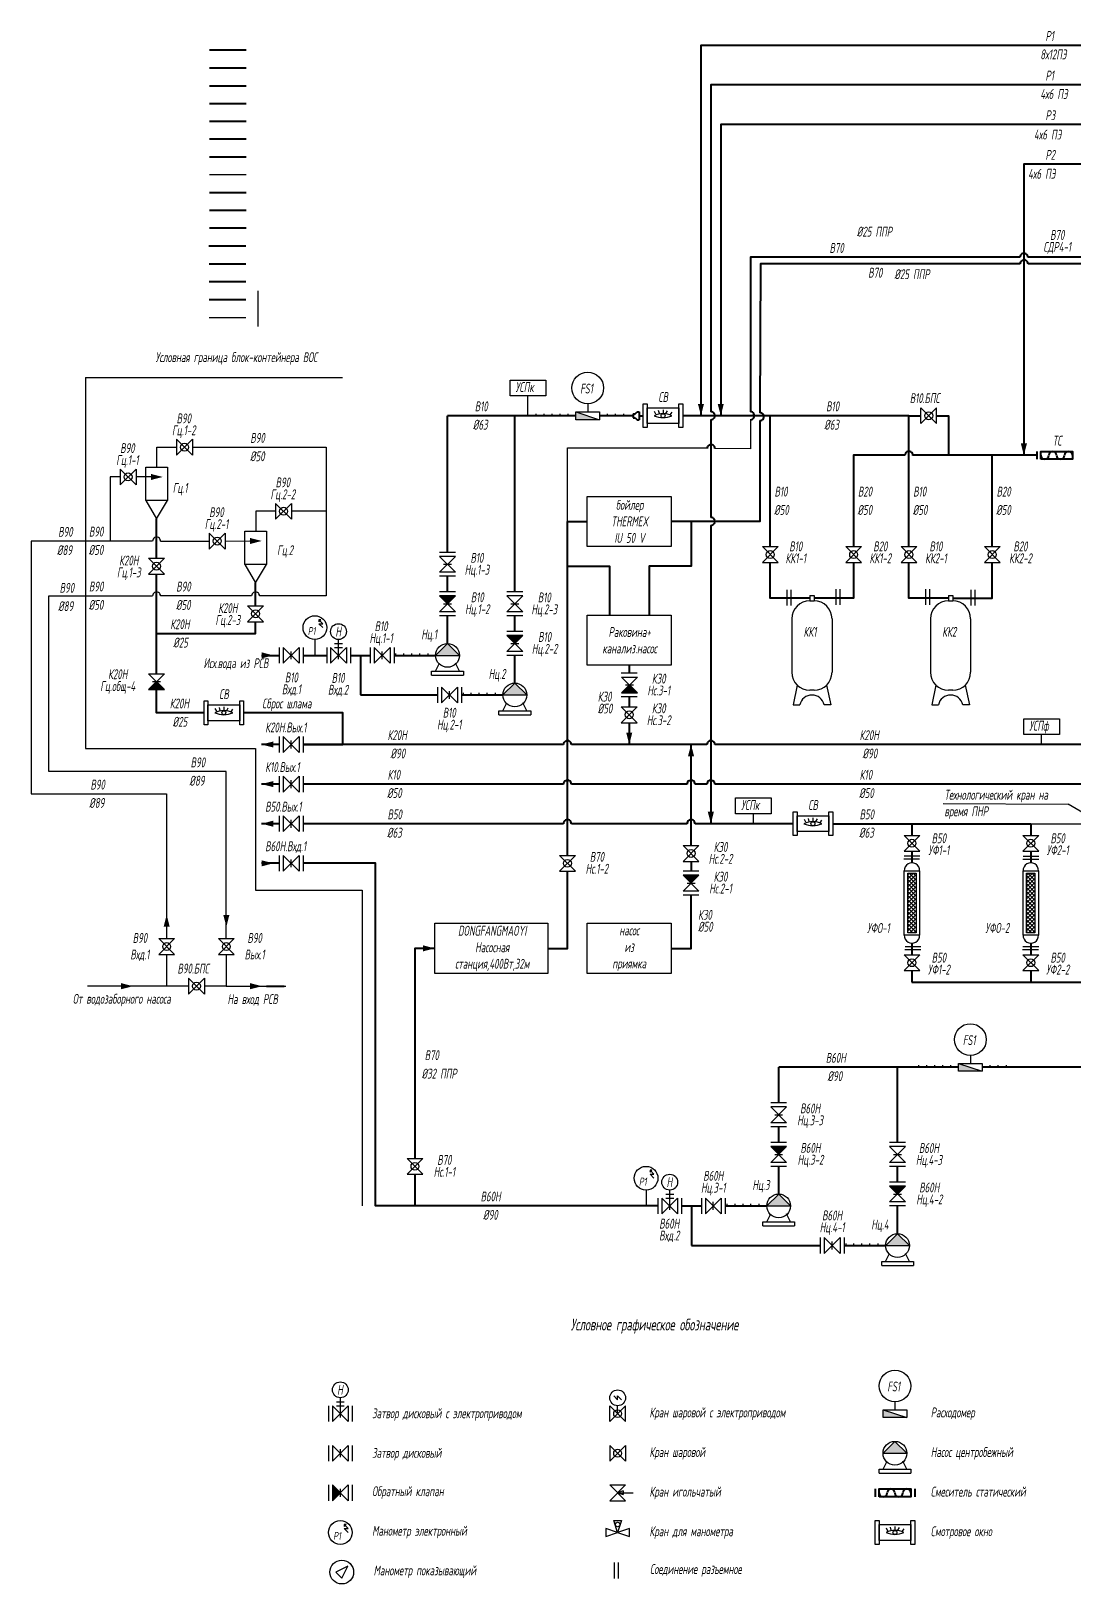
# Model space of a CAD drawing. Header units: millimetres. Extents: x 219597 to 275493, y -897 to 38307.
# Drawn here: x 219597 to 245922, y -897 to 38307 of the extents above; entities that cross this region are included whole.
import ezdxf

# ---------------------------------------------------------------- set-up
doc = ezdxf.new("R2010")
doc.units = ezdxf.units.MM
for name, color, linetype in [('1', 7, 'Continuous'), ('2', 7, 'Continuous'), ('В80', 1, 'Continuous')]:
    doc.layers.add(name, color=color, linetype=linetype)
for name, color, linetype, lineweight in [('В10', 66, 'Continuous', 40), ('В30', 136, 'Continuous', 40), ('В40', 142, 'Continuous', 40), ('В50', 180, 'Continuous', 40), ('В60Н', 140, 'Continuous', 40), ('В70', 120, 'Continuous', 40), ('К20Н', 33, 'Continuous', 40), ('К30', 54, 'Continuous', 40)]:
    doc.layers.add(name, color=color, linetype=linetype, lineweight=lineweight)
for name, color, linetype, lineweight, true_color in [('В20', 7, 'Continuous', 40, 0x0a7800), ('К10', 7, 'Continuous', 40, 0xffbe00), ('Р1', 7, 'Continuous', 40, 0x7800a0), ('Р2', 7, 'Continuous', 40, 0x961e1e), ('Р3', 7, 'Continuous', 40, 0xd2a0c8), ('Р4', 6, 'Continuous', 40, 0xff00ff)]:
    doc.layers.add(name, color=color, linetype=linetype, lineweight=lineweight, true_color=true_color)
doc.layers.add('В90', color=7, linetype='Continuous', true_color=0xdc8c00)
doc.layers.add('Надписи', color=7, linetype='Continuous', true_color=0x8c288c)
doc.styles.add('Eskd знаки', font='eskd.shx', dxfattribs={"width": 0.8, "oblique": 10})

msp = doc.modelspace()

# ---------------------------------------------------------------- hatches: boundary and pattern name
h = msp.add_hatch(color=256)
h.dxf.hatch_style = 1
h.paths.add_polyline_path([(230309, 24046), (229909, 24046), (230109, 23846)])
h = msp.add_hatch(color=256)
h.dxf.hatch_style = 1
h.paths.add_polyline_path([(230408, 22546), (230109, 22846), (229810, 22546)])
h = msp.add_hatch(color=256)
h.dxf.hatch_style = 1
h.paths.add_polyline_path([(232009, 23046), (231609, 23046), (231809, 22846)])
h = msp.add_hatch(color=256)
h.dxf.hatch_style = 1
h.paths.add_polyline_path([(222564, 21680), (222964, 21680), (222764, 21880)])
h = msp.add_hatch(color=256)
h.dxf.hatch_style = 1
h.paths.add_polyline_path([(232108, 21546), (231809, 21846), (231510, 21546)])
h = msp.add_hatch(color=256)
h.dxf.hatch_style = 1
h.paths.add_polyline_path([(234502, 21596), (234902, 21596), (234702, 21796)])
h = msp.add_hatch(color=256)
h.dxf.hatch_style = 1
h.paths.add_polyline_path([(236457, 16996), (236057, 16996), (236257, 16796)])
h = msp.add_hatch(color=256)
h.dxf.hatch_style = 1
h.paths.add_polyline_path([(238669, 10146), (238269, 10146), (238469, 9946)])
h = msp.add_hatch(color=256)
h.dxf.hatch_style = 1
h.paths.add_polyline_path([(241669, 9146), (241269, 9146), (241469, 8946)])
h = msp.add_hatch(color=256)
h.dxf.hatch_style = 1
h.paths.add_polyline_path([(238768, 8646), (238469, 8946), (238170, 8646)])
h = msp.add_hatch(color=256)
h.dxf.hatch_style = 1
h.paths.add_polyline_path([(241768, 7646), (241469, 7946), (241170, 7646)])
h = msp.add_hatch(color=256)
h.dxf.hatch_style = 1
h.paths.add_polyline_path([(241703, 2402), (241404, 2702), (241104, 2402)])
h = msp.add_hatch(color=256)
h.dxf.hatch_style = 1
h.paths.add_polyline_path([(227204, 1602), (227204, 1202), (227404, 1402)])
at = {"layer": '1'}
h = msp.add_hatch(dxfattribs=at)
h.set_pattern_fill('ANSI37', color=256, scale=22.5, angle=-90, style=0)
h.set_pattern_definition([(315, (197820.47, 36846.265), (50.51394, 50.51394), []), (45, (197820.47, 36846.265), (-50.51394, 50.51394), [])])
h.paths.add_polyline_path([(241727, 15540), (241939, 15540), (241939, 17051), (241727, 17051)])
h = msp.add_hatch(dxfattribs=at)
h.set_pattern_fill('ANSI37', color=256, scale=22.5, angle=-90, style=0)
h.set_pattern_definition([(315, (200820.47, 36846.265), (50.51394, 50.51394), []), (45, (200820.47, 36846.265), (-50.51394, 50.51394), [])])
h.paths.add_polyline_path([(244727, 15540), (244939, 15540), (244939, 17051), (244727, 17051)])
at = {"layer": '2', "ltscale": 0.5}
for points in [[(233350, 28696), (233350, 28496), (233950, 28496)], [(243009, 12246), (243009, 12046), (243609, 12046)], [(241104, 3502), (241104, 3302), (241704, 3302)]]:
    msp.add_hatch(color=256, dxfattribs=at).paths.add_polyline_path(points)

# ---------------------------------------------------------------- linework, layer by layer
for p, q in [((232350, 28596), (232350, 28646)), ((232550, 28596), (232550, 28646)), ((232750, 28596), (232750, 28646)), ((232950, 28596), (232950, 28646)), ((233150, 28646), (233150, 28596)), ((234150, 28596), (234150, 28646)), ((234350, 28596), (234350, 28646)), ((234550, 28646), (234550, 28596)), ((242057, 28396), (242057, 28796)), ((242057, 28796), (242457, 28396)), ((242057, 28396), (242457, 28796)), ((242457, 28396), (242457, 28796)), ((223271, 28000), (223271, 27600)), ((223671, 27600), (223271, 28000)), ((223671, 28000), (223271, 27600)), ((223671, 28000), (223671, 27600)), ((221847, 27250), (221847, 26850)), ((222247, 26850), (221847, 27250)), ((222247, 27250), (221847, 26850)), ((222247, 27250), (222247, 26850)), ((225771, 26384), (225771, 25984)), ((226171, 25984), (225771, 26384)), ((226171, 26384), (225771, 25984)), ((226171, 26384), (226171, 25984)), ((224097, 25631), (224097, 25231)), ((224497, 25231), (224097, 25631)), ((224497, 25631), (224097, 25231)), ((224497, 25631), (224497, 25231)), ((230309, 25146), (229909, 25146)), ((238057, 25291), (238457, 25291)), ((238457, 25291), (238057, 24891)), ((238057, 25291), (238457, 24891)), ((240161, 25291), (240561, 25291)), ((240561, 25291), (240161, 24891)), ((240161, 25291), (240561, 24891)), ((241557, 25291), (241957, 25291)), ((241957, 25291), (241557, 24891)), ((241557, 25291), (241957, 24891)), ((243661, 25291), (244061, 25291)), ((244061, 25291), (243661, 24891)), ((243661, 25291), (244061, 24891)), ((222564, 24996), (222964, 24996)), ((222964, 24996), (222564, 24596)), ((222564, 24996), (222964, 24596)), ((230309, 25046), (229909, 25046)), ((229909, 25046), (230309, 24646)), ((230309, 25046), (229909, 24646)), ((230009, 24846), (230209, 24846)), ((238057, 24891), (238457, 24891)), ((240161, 24891), (240561, 24891)), ((241557, 24891), (241957, 24891)), ((243661, 24891), (244061, 24891)), ((222564, 24596), (222964, 24596)), ((230309, 24646), (229909, 24646)), ((230309, 24546), (229909, 24546)), ((230309, 24146), (229909, 24146)), ((230309, 24046), (229909, 24046)), ((229909, 24046), (230309, 23646)), ((230309, 24046), (229909, 23646)), ((232009, 24146), (231609, 24146)), ((232009, 24046), (231609, 24046)), ((231609, 24046), (232009, 23646)), ((232009, 24046), (231609, 23646)), ((238677, 24204), (238677, 23804)), ((238777, 24204), (238777, 23804)), ((239910, 24221), (239910, 23821)), ((240010, 24221), (240010, 23821)), ((242174, 24221), (242174, 23821)), ((242274, 24221), (242274, 23821)), ((243323, 24204), (243323, 23804)), ((243423, 24204), (243423, 23804)), ((225064, 23796), (225464, 23796)), ((225464, 23796), (225064, 23396)), ((225064, 23796), (225464, 23396)), ((230309, 23646), (229909, 23646)), ((230309, 23546), (229909, 23546)), ((230009, 23846), (230209, 23846)), ((232009, 23646), (231609, 23646)), ((232009, 23546), (231609, 23546)), ((231709, 23846), (231909, 23846)), ((225064, 23396), (225464, 23396)), ((226962, 23346), (226862, 23446)), ((226962, 23246), (226862, 23346)), ((226862, 23346), (226962, 23346)), ((232009, 23146), (231609, 23146)), ((225864, 22746), (225864, 22346)), ((225964, 22746), (225964, 22346)), ((225964, 22346), (226364, 22746)), ((225964, 22746), (226364, 22346)), ((226364, 22746), (226364, 22346)), ((226464, 22746), (226464, 22346)), ((226762, 22946), (226762, 22546)), ((227059, 22746), (227059, 22346)), ((227159, 22746), (227159, 22346)), ((227159, 22346), (227559, 22746)), ((227159, 22746), (227559, 22346)), ((227259, 22846), (227459, 22846)), ((227259, 22746), (227459, 22746)), ((227359, 22446), (227359, 22946)), ((227559, 22746), (227559, 22346)), ((227659, 22746), (227659, 22346)), ((228159, 22746), (228159, 22346)), ((228259, 22746), (228259, 22346)), ((228259, 22346), (228659, 22746)), ((228259, 22746), (228659, 22346)), ((228659, 22746), (228659, 22346)), ((228759, 22746), (228759, 22346)), ((232009, 23046), (231609, 23046)), ((231609, 23046), (232009, 22646)), ((232009, 23046), (231609, 22646)), ((231709, 22846), (231909, 22846)), ((226164, 22446), (226164, 22646)), ((228459, 22446), (228459, 22646)), ((228809, 22546), (228809, 22596)), ((229009, 22546), (229009, 22596)), ((229209, 22546), (229209, 22596)), ((229409, 22546), (229409, 22596)), ((229609, 22596), (229609, 22546)), ((229809, 22546), (230409, 22546)), ((232009, 22646), (231609, 22646)), ((232009, 22546), (231609, 22546)), ((222564, 22080), (222964, 22080)), ((222964, 21680), (222564, 22080)), ((222564, 21680), (222964, 22080)), ((229709, 22046), (229709, 22146)), ((229709, 22146), (230509, 22146)), ((229709, 22046), (230509, 22046)), ((229809, 22146), (229909, 22346)), ((230409, 22146), (230309, 22346)), ((230509, 22146), (230509, 22046)), ((234897, 22096), (234497, 22096)), ((234502, 21996), (234902, 21996)), ((234902, 21596), (234502, 21996)), ((234502, 21596), (234902, 21996)), ((222564, 21680), (222964, 21680)), ((222864, 21880), (222664, 21880)), ((229860, 21746), (229860, 21346)), ((229960, 21746), (229960, 21346)), ((229960, 21346), (230360, 21746)), ((229960, 21746), (230360, 21346)), ((230160, 21446), (230160, 21646)), ((230360, 21746), (230360, 21346)), ((230460, 21746), (230460, 21346)), ((230510, 21546), (230510, 21596)), ((230710, 21546), (230710, 21596)), ((230910, 21546), (230910, 21596)), ((231110, 21546), (231110, 21596)), ((231310, 21596), (231310, 21546)), ((234502, 21596), (234902, 21596)), ((234802, 21796), (234602, 21796)), ((231509, 21546), (232109, 21546)), ((231509, 21146), (231609, 21346)), ((232109, 21146), (232009, 21346)), ((234897, 21496), (234497, 21496)), ((234497, 21246), (234897, 21246)), ((234897, 21246), (234497, 20846)), ((234497, 21246), (234897, 20846)), ((231409, 21046), (231409, 21146)), ((231409, 21146), (232209, 21146)), ((231409, 21046), (232209, 21046)), ((232209, 21146), (232209, 21046)), ((234497, 20846), (234897, 20846)), ((225864, 20496), (225864, 20096)), ((225964, 20496), (225964, 20096)), ((225964, 20096), (226364, 20496)), ((225964, 20496), (226364, 20096)), ((226164, 20196), (226164, 20396)), ((226364, 20496), (226364, 20096)), ((226464, 20496), (226464, 20096)), ((225864, 19496), (225864, 19096)), ((225964, 19496), (225964, 19096)), ((225964, 19096), (226364, 19496)), ((225964, 19496), (226364, 19096)), ((226164, 19196), (226164, 19396)), ((226364, 19496), (226364, 19096)), ((226464, 19496), (226464, 19096)), ((225864, 18496), (225864, 18096)), ((225964, 18496), (225964, 18096)), ((225964, 18096), (226364, 18496)), ((225964, 18496), (226364, 18096)), ((226364, 18496), (226364, 18096)), ((226464, 18496), (226464, 18096)), ((226164, 18196), (226164, 18396)), ((236057, 17746), (236457, 17746)), ((236457, 17746), (236057, 17346)), ((236057, 17746), (236457, 17346)), ((241633, 18002), (242033, 18002)), ((242033, 18002), (241633, 17602)), ((241633, 18002), (242033, 17602)), ((244633, 18002), (245033, 18002)), ((245033, 18002), (244633, 17602)), ((244633, 18002), (245033, 17602)), ((225864, 17496), (225864, 17096)), ((225964, 17496), (225964, 17096)), ((225964, 17096), (226364, 17496)), ((225964, 17496), (226364, 17096)), ((226164, 17196), (226164, 17396)), ((226364, 17496), (226364, 17096)), ((226464, 17496), (226464, 17096)), ((232937, 17496), (233337, 17496)), ((233337, 17496), (232937, 17096)), ((232937, 17496), (233337, 17096)), ((236057, 17346), (236457, 17346)), ((241626, 17408), (242026, 17408)), ((241633, 17602), (242033, 17602)), ((241633, 17486), (242033, 17486)), ((244632, 17401), (245032, 17401)), ((244633, 17602), (245033, 17602)), ((244639, 17479), (245039, 17479)), ((232937, 17096), (233337, 17096)), ((236457, 17096), (236057, 17096)), ((236457, 16996), (236057, 16996)), ((236057, 16996), (236457, 16596)), ((236457, 16996), (236057, 16596)), ((236457, 16596), (236057, 16596)), ((236457, 16496), (236057, 16496)), ((236157, 16796), (236357, 16796)), ((222820, 15394), (223220, 15394)), ((223220, 15394), (222820, 14994)), ((222820, 15394), (223220, 14994)), ((224326, 15394), (224726, 15394)), ((224726, 15394), (224326, 14994)), ((224326, 15394), (224726, 14994)), ((222820, 14994), (223220, 14994)), ((224326, 14994), (224726, 14994)), ((241633, 14987), (242033, 14987)), ((242033, 14987), (241633, 14587)), ((241633, 14987), (242033, 14587)), ((241654, 15121), (242054, 15121)), ((241661, 15199), (242061, 15199)), ((244626, 15121), (245026, 15121)), ((244632, 15199), (245032, 15199)), ((244633, 14987), (245033, 14987)), ((245033, 14987), (244633, 14587)), ((244633, 14987), (245033, 14587)), ((241633, 14587), (242033, 14587)), ((244633, 14587), (245033, 14587)), ((223573, 14394), (223573, 13994)), ((223973, 13994), (223573, 14394)), ((223973, 14394), (223573, 13994)), ((223973, 14394), (223973, 13994)), ((242009, 12146), (242009, 12196)), ((242209, 12146), (242209, 12196)), ((242409, 12146), (242409, 12196)), ((242609, 12146), (242609, 12196)), ((242809, 12196), (242809, 12146)), ((243809, 12146), (243809, 12196)), ((244009, 12146), (244009, 12196)), ((244209, 12196), (244209, 12146)), ((238669, 11246), (238269, 11246)), ((238669, 11146), (238269, 11146)), ((238269, 11146), (238669, 10746)), ((238669, 11146), (238269, 10746)), ((238669, 10746), (238269, 10746)), ((238669, 10646), (238269, 10646)), ((238369, 10946), (238569, 10946)), ((238669, 10246), (238269, 10246)), ((241669, 10246), (241269, 10246)), ((229088, 9846), (229488, 9846)), ((229488, 9846), (229088, 9446)), ((229088, 9846), (229488, 9446)), ((238669, 10146), (238269, 10146)), ((238269, 10146), (238669, 9746)), ((238669, 10146), (238269, 9746)), ((238369, 9946), (238569, 9946)), ((241669, 10146), (241269, 10146)), ((241269, 10146), (241669, 9746)), ((241669, 10146), (241269, 9746)), ((241369, 9946), (241569, 9946)), ((229088, 9446), (229488, 9446)), ((235321, 9446), (235221, 9546)), ((235321, 9346), (235221, 9446)), ((235221, 9446), (235321, 9446)), ((238669, 9746), (238269, 9746)), ((238669, 9646), (238269, 9646)), ((241669, 9746), (241269, 9746)), ((241669, 9646), (241269, 9646)), ((235121, 9046), (235121, 8646)), ((235719, 8546), (235719, 9046)), ((241669, 9246), (241269, 9246)), ((241669, 9146), (241269, 9146)), ((241269, 9146), (241669, 8746)), ((241669, 9146), (241269, 8746)), ((235419, 8846), (235419, 8446)), ((235519, 8846), (235519, 8446)), ((235519, 8446), (235919, 8846)), ((235519, 8846), (235919, 8446)), ((235619, 8946), (235819, 8946)), ((235619, 8846), (235819, 8846)), ((235919, 8846), (235919, 8446)), ((236019, 8846), (236019, 8446)), ((236519, 8846), (236519, 8446)), ((236619, 8846), (236619, 8446)), ((236619, 8446), (237019, 8846)), ((236619, 8846), (237019, 8446)), ((236819, 8546), (236819, 8746)), ((237019, 8846), (237019, 8446)), ((237119, 8846), (237119, 8446)), ((237169, 8646), (237169, 8696)), ((237369, 8646), (237369, 8696)), ((237569, 8646), (237569, 8696)), ((237769, 8646), (237769, 8696)), ((237969, 8696), (237969, 8646)), ((238169, 8646), (238769, 8646)), ((241669, 8746), (241269, 8746)), ((241669, 8646), (241269, 8646)), ((241369, 8946), (241569, 8946)), ((238069, 8146), (238069, 8246)), ((238069, 8246), (238869, 8246)), ((238169, 8246), (238269, 8446)), ((238769, 8246), (238669, 8446)), ((238869, 8246), (238869, 8146)), ((238069, 8146), (238869, 8146)), ((239520, 7846), (239520, 7446)), ((239620, 7846), (239620, 7446)), ((239620, 7446), (240020, 7846)), ((239620, 7846), (240020, 7446)), ((240020, 7846), (240020, 7446)), ((240120, 7846), (240120, 7446)), ((239820, 7546), (239820, 7746)), ((240170, 7646), (240170, 7696)), ((240370, 7646), (240370, 7696)), ((240570, 7646), (240570, 7696)), ((240770, 7646), (240770, 7696)), ((240970, 7696), (240970, 7646)), ((241169, 7646), (241769, 7646)), ((241069, 7146), (241069, 7246)), ((241069, 7246), (241869, 7246)), ((241069, 7146), (241869, 7146)), ((241169, 7246), (241269, 7446)), ((241769, 7246), (241669, 7446)), ((241869, 7246), (241869, 7146)), ((227104, 3602), (227104, 3202)), ((227204, 3602), (227204, 3202)), ((227204, 3202), (227604, 3602)), ((227204, 3602), (227604, 3202)), ((227304, 3702), (227504, 3702)), ((227304, 3602), (227504, 3602)), ((227404, 3302), (227404, 3802)), ((227604, 3602), (227604, 3202)), ((227704, 3602), (227704, 3202)), ((234204, 3202), (234204, 3602)), ((234204, 3602), (234604, 3202)), ((234204, 3202), (234604, 3602)), ((234304, 3852), (234404, 3752)), ((234404, 3752), (234404, 3852)), ((234404, 3852), (234504, 3752)), ((234404, 3402), (234404, 3602)), ((234604, 3202), (234604, 3602)), ((227104, 2602), (227104, 2202)), ((227204, 2602), (227204, 2202)), ((227204, 2202), (227604, 2602)), ((227204, 2602), (227604, 2202)), ((227404, 2302), (227404, 2502)), ((227604, 2602), (227604, 2202)), ((227704, 2602), (227704, 2202)), ((234204, 2602), (234204, 2202)), ((234604, 2202), (234204, 2602)), ((234604, 2602), (234204, 2202)), ((234604, 2602), (234604, 2202)), ((241104, 2402), (241704, 2402)), ((241004, 1902), (241004, 2002)), ((241004, 2002), (241804, 2002)), ((241104, 2002), (241204, 2202)), ((241704, 2002), (241604, 2202)), ((241804, 2002), (241804, 1902)), ((227104, 1602), (227104, 1202)), ((227204, 1602), (227204, 1202)), ((227204, 1202), (227604, 1602)), ((227204, 1602), (227604, 1202)), ((227604, 1602), (227604, 1202)), ((227704, 1602), (227704, 1202)), ((234204, 1602), (234604, 1602)), ((234604, 1602), (234204, 1202)), ((234204, 1602), (234604, 1202)), ((241004, 1902), (241804, 1902)), ((227404, 1302), (227404, 1502)), ((234204, 1202), (234604, 1202)), ((234544, 1452), (234404, 1402)), ((234404, 1402), (234544, 1362)), ((234404, 1402), (234795, 1402)), ((234544, 1452), (234544, 1362)), ((227604, 502), (227504, 602)), ((227604, 402), (227504, 502)), ((227504, 502), (227604, 502)), ((234104, 502), (234104, 302)), ((234404, 402), (234104, 502)), ((234104, 302), (234404, 402)), ((234404, 402), (234304, 702)), ((234304, 702), (234504, 702)), ((234504, 702), (234404, 402)), ((234704, 502), (234404, 402)), ((234404, 402), (234704, 302)), ((234704, 302), (234704, 502)), ((234316, -357), (234316, -757)), ((234416, -357), (234416, -757)), ((227590, -447), (227290, -597)), ((227290, -597), (227440, -747)), ((227440, -747), (227590, -447)), ((227440, -747), (227590, -447))]:
    msp.add_line(p, q)
at = {"ltscale": 10}
for p, q in [((230109, 22846), (229810, 22546)), ((230109, 22846), (230408, 22546)), ((231809, 21846), (231510, 21546)), ((231809, 21846), (232108, 21546)), ((238469, 8946), (238170, 8646)), ((238469, 8946), (238768, 8646)), ((241469, 7946), (241170, 7646)), ((241469, 7946), (241768, 7646)), ((241404, 2702), (241104, 2402)), ((241404, 2702), (241703, 2402))]:
    msp.add_line(p, q, dxfattribs=at)
for points in [[(225327, 31302), (225327, 31752)], [(225327, 30852), (225327, 31302)], [(232140, 28596), (232140, 29096)], [(245106, 20296), (245106, 20546)], [(237833, 18296), (237833, 18546)]]:
    msp.add_lwpolyline(points)
for points in [[(232590, 29096), (231690, 29096), (231690, 29496), (232590, 29496)], [(233638, 26559), (235757, 26559), (235757, 25296), (233638, 25296)], [(233638, 23559), (235757, 23559), (235757, 22296), (233638, 22296)], [(245556, 20546), (244656, 20546), (244656, 20946), (245556, 20946)], [(238283, 18546), (237383, 18546), (237383, 18946), (238283, 18946)], [(229788, 15781), (232638, 15781), (232638, 14518), (229788, 14518)], [(233638, 15781), (235757, 15781), (235757, 14518), (233638, 14518)]]:
    msp.add_lwpolyline(points, close=True)
for centre, radius in [((242257, 28596), 100), ((223471, 27800), 100), ((222047, 27050), 100), ((225971, 26184), 100), ((224297, 25431), 100), ((238257, 25091), 100), ((240361, 25091), 100), ((241757, 25091), 100), ((243861, 25091), 100), ((222764, 24796), 100), ((225264, 23596), 100), ((226762, 23246), 300), ((227359, 23146), 200), ((230109, 22546), 300), ((231809, 21546), 300), ((234697, 21046), 100), ((236257, 17546), 100), ((241833, 17802), 100), ((244833, 17802), 100), ((233137, 17296), 100), ((223020, 15194), 100), ((224526, 15194), 100), ((241833, 14787), 100), ((244833, 14787), 100), ((223773, 14194), 100), ((229288, 9646), 100), ((235121, 9346), 300), ((235719, 9246), 200), ((238469, 8646), 300), ((241469, 7646), 300), ((227404, 4002), 200), ((234404, 3802), 200), ((234404, 3402), 100), ((234404, 2402), 100), ((241404, 2402), 300), ((227404, 402), 300), ((234404, 602), 56.9), ((227440, -597), 300)]:
    msp.add_circle(centre, radius)
at = {"layer": '1'}
for p, q in [((235370, 28633), (235335, 28704)), ((235457, 28653), (235437, 28731)), ((235550, 28746), (235550, 28646)), ((235623, 28651), (235661, 28720)), ((235731, 28622), (235779, 28689)), ((239257, 24061), (239361, 24061)), ((239257, 24061), (239257, 23922)), ((239257, 23922), (239361, 23922)), ((239361, 24061), (239361, 23922)), ((242757, 24061), (242861, 24061)), ((242757, 24061), (242757, 23922)), ((242757, 23922), (242861, 23922)), ((242861, 24061), (242861, 23922)), ((226862, 23446), (226912, 23446)), ((226912, 23446), (226862, 23446)), ((226862, 23446), (226862, 23396)), ((226862, 23396), (226912, 23446)), ((238804, 23469), (238804, 22118)), ((239815, 23469), (239815, 22118)), ((242304, 23469), (242304, 22118)), ((243315, 23469), (243315, 22118)), ((239361, 21665), (239257, 21665)), ((242861, 21665), (242757, 21665)), ((224284, 21133), (224248, 21204)), ((224370, 21153), (224350, 21231)), ((224463, 21247), (224463, 21147)), ((224537, 21152), (224575, 21220)), ((224644, 21122), (224692, 21189)), ((239240, 18353), (239220, 18430)), ((239333, 18446), (239333, 18346)), ((239154, 18333), (239118, 18404)), ((239407, 18351), (239445, 18420)), ((239514, 18322), (239562, 18389)), ((235221, 9546), (235271, 9546)), ((235271, 9546), (235221, 9546)), ((235221, 9546), (235221, 9496)), ((235221, 9496), (235271, 9546)), ((227504, 602), (227554, 602)), ((227554, 602), (227504, 602)), ((227504, 602), (227504, 552)), ((227504, 552), (227554, 602)), ((241224, 439), (241189, 510)), ((241311, 459), (241291, 537)), ((241404, 552), (241404, 452)), ((241477, 457), (241515, 526)), ((241584, 428), (241633, 495))]:
    msp.add_line(p, q, dxfattribs=at)
at = {"layer": '1', "ltscale": 0.166667}
for p, q in [((238939, 21795), (238835, 21296)), ((239679, 21795), (239784, 21296)), ((242439, 21795), (242335, 21296)), ((243179, 21795), (243284, 21296)), ((238835, 21296), (239000, 21296)), ((239784, 21296), (239618, 21296)), ((242335, 21296), (242500, 21296)), ((243284, 21296), (243118, 21296))]:
    msp.add_line(p, q, dxfattribs=at)
at = {"layer": '1'}
for points in [[(235050, 28896), (235150, 28896), (235150, 28296), (235050, 28296)], [(235150, 28796), (235950, 28796), (235950, 28396), (235150, 28396)], [(235950, 28896), (236050, 28896), (236050, 28296), (235950, 28296)], [(223963, 21396), (224063, 21396), (224063, 20796), (223963, 20796)], [(224063, 21296), (224863, 21296), (224863, 20896), (224063, 20896)], [(224863, 21396), (224963, 21396), (224963, 20796), (224863, 20796)], [(238833, 18596), (238933, 18596), (238933, 17996), (238833, 17996)], [(238933, 18496), (239733, 18496), (239733, 18096), (238933, 18096)], [(239733, 18596), (239833, 18596), (239833, 17996), (239733, 17996)], [(242027, 17106), (242027, 15484), (241639, 15484), (241639, 17106)], [(241939, 17051), (241939, 15540), (241727, 15540), (241727, 17051)], [(245027, 17106), (245027, 15484), (244639, 15484), (244639, 17106)], [(244939, 17051), (244939, 15540), (244727, 15540), (244727, 17051)], [(240904, 702), (241004, 702), (241004, 102), (240904, 102)], [(241004, 602), (241804, 602), (241804, 202), (241004, 202)], [(241804, 702), (241904, 702), (241904, 102), (241804, 102)]]:
    msp.add_lwpolyline(points, close=True, dxfattribs=at)
for centre in [(235550, 28596), (224463, 21097), (239333, 18296), (241404, 402)]:
    msp.add_circle(centre, 50, dxfattribs=at)
for centre, radius, start, end in [((235550, 28120), 527, 64.7203, 115.2797), ((235550, 29078), 531, 244.9424, 295.0576), ((239257, 23469), 454, 90, 180), ((239361, 23469), 454, 0, 90), ((242757, 23469), 454, 90, 180), ((242861, 23469), 454, 0, 90), ((239257, 22118), 454, 180, 270), ((239361, 22118), 454, 270, 0), ((242757, 22118), 454, 180, 270), ((242861, 22118), 454, 270, 0), ((224463, 20620), 527, 64.7203, 115.2797), ((224463, 21578), 531, 244.9424, 295.0576), ((239333, 17820), 527, 64.7203, 115.2797), ((239333, 18777), 531, 244.9424, 295.0576), ((241833, 17114), 194, 357.6713, 182.3287), ((244833, 17114), 194, 357.6713, 182.3287), ((241833, 15475), 194, 177.5077, 2.4923), ((244833, 15475), 194, 177.5077, 2.4923), ((241404, -74), 527, 64.7203, 115.2797), ((241404, 884), 531, 244.9424, 295.0576)]:
    msp.add_arc(centre, radius, start, end, dxfattribs=at)
at = {"layer": '1', "ltscale": 0.166667}
for centre in [(239309, 21229), (242809, 21229)]:
    msp.add_arc(centre, 316, 12.3418, 167.6582, dxfattribs=at)
at = {"layer": '2', "ltscale": 0.5}
for p, q in [((233350, 28696), (233950, 28496)), ((233650, 28904), (233650, 28696)), ((243009, 12246), (243609, 12046)), ((243309, 12454), (243309, 12246)), ((241404, 3710), (241404, 3502)), ((241104, 3502), (241704, 3302))]:
    msp.add_line(p, q, dxfattribs=at)
for points in [[(233350, 28696), (233950, 28696), (233950, 28496), (233350, 28496)], [(243009, 12246), (243609, 12246), (243609, 12046), (243009, 12046)], [(241104, 3502), (241704, 3502), (241704, 3302), (241104, 3302)]]:
    msp.add_lwpolyline(points, close=True, dxfattribs=at)
for centre in [(233650, 29296), (243309, 12846), (241404, 4102)]:
    msp.add_circle(centre, 400, dxfattribs=at)
at = {"layer": 'В10'}
for p, q in [((225027, 37827), (224098, 37827)), ((234800, 28646), (234800, 28546)), ((234800, 28646), (234850, 28646)), ((234850, 28646), (234900, 28696)), ((234900, 28696), (234950, 28696)), ((234950, 28696), (234950, 28496)), ((231809, 28596), (230109, 28596)), ((230109, 25146), (230109, 28596)), ((231809, 24146), (231809, 28596)), ((233350, 28596), (231809, 28596)), ((234800, 28596), (233950, 28596)), ((234800, 28546), (234850, 28546)), ((234850, 28546), (234900, 28496)), ((234900, 28496), (234950, 28496)), ((234950, 28596), (235050, 28596)), ((230109, 24146), (230109, 24546)), ((230109, 22846), (230109, 23546)), ((231809, 23146), (231809, 23546)), ((225414, 22546), (225864, 22546)), ((226464, 22546), (227059, 22546)), ((227659, 22546), (228159, 22546)), ((227909, 22546), (227909, 21546)), ((228759, 22546), (229810, 22546)), ((231809, 21846), (231809, 22546)), ((227909, 21546), (229860, 21546)), ((230460, 21546), (231509, 21546))]:
    msp.add_line(p, q, dxfattribs=at)
at = {"layer": 'В10', "color": 30, "true_color": 0xf26722}
msp.add_line((225540, 14194), (225990, 14194), dxfattribs=at)
at = {"layer": 'В10'}
for points in [[(241757, 25291), (241757, 28596), (236050, 28596)], [(238257, 25291), (238257, 28596)], [(241757, 28596), (242057, 28596)], [(242457, 28596), (242757, 28596), (242757, 27596)], [(239257, 23991), (238257, 23991), (238257, 24891)], [(242757, 23991), (241757, 23991), (241757, 24891)]]:
    msp.add_lwpolyline(points, dxfattribs=at)
msp.add_lwpolyline([(225414, 22546, 154, 0, 0), (225714, 22546, 0, 0, 0)], format="xyseb", dxfattribs=at)
at = {"layer": 'В20', "ltscale": 0.3}
msp.add_line((224098, 37377), (225027, 37377), dxfattribs=at)
at = {"layer": 'В20'}
msp.add_line((244985, 27696), (244985, 27496), dxfattribs=at)
at = {"layer": 'В20', "color": 7}
for p, q in [((240904, 1502), (240904, 1302)), ((241904, 1502), (241904, 1302))]:
    msp.add_line(p, q, dxfattribs=at)
at = {"layer": 'В20'}
for points in [[(241657, 27596), (240361, 27596), (240361, 25291)], [(244985, 27596), (241857, 27596)], [(243861, 25291), (243861, 27596)], [(240361, 24891), (240361, 23991), (239361, 23991)], [(242861, 23991), (243861, 23991), (243861, 24891)]]:
    msp.add_lwpolyline(points, dxfattribs=at)
msp.add_lwpolyline([(245085, 27496), (245085, 27696), (245885, 27696), (245885, 27496)], close=True, dxfattribs=at)
at = {"layer": 'В20', "color": 7}
msp.add_lwpolyline([(241004, 1302), (241004, 1502), (241804, 1502), (241804, 1302)], close=True, dxfattribs=at)
at = {"layer": 'В20'}
for centre, start, end in [((241757, 27596), 359.7459, 180.2541), ((245185, 27596), 180, 0), ((245385, 27596), 0, 180), ((245585, 27596), 180, 0), ((245785, 27596), 0, 180)]:
    msp.add_arc(centre, 100, start, end, dxfattribs=at)
at = {"layer": 'В20', "color": 7}
for centre, start, end in [((241104, 1402), 180, 0), ((241304, 1402), 0, 180), ((241504, 1402), 180, 0), ((241704, 1402), 0, 180)]:
    msp.add_arc(centre, 100, start, end, dxfattribs=at)
at = {"layer": 'В30', "ltscale": 0.3}
msp.add_line((224098, 36927), (225027, 36927), dxfattribs=at)
at = {"layer": 'В40', "ltscale": 0.3}
msp.add_line((224098, 36477), (225027, 36477), dxfattribs=at)
at = {"layer": 'В50'}
for p, q in [((225027, 36027), (224104, 36027)), ((239833, 18296), (244833, 18296)), ((241833, 15279), (241833, 14987)), ((244833, 15279), (244833, 14987)), ((241833, 14587), (241833, 14296)), ((244833, 14587), (244833, 14296)), ((241833, 14296), (246209, 14296))]:
    msp.add_line(p, q, dxfattribs=at)
msp.add_lwpolyline([(225714, 18296, 154, 0, 0), (225414, 18296, 0, 0, 0)], format="xyseb", dxfattribs=at)
for points in [[(225864, 18296), (225414, 18296)], [(233038, 18296), (226464, 18296)], [(236157, 18296), (233238, 18296)], [(238833, 18296), (236357, 18296)], [(241833, 18296), (241833, 18002)], [(244833, 18296), (244833, 18002)], [(241833, 17602), (241833, 17308)], [(244833, 17602), (244833, 17308)]]:
    msp.add_lwpolyline(points, dxfattribs=at)
for centre in [(233138, 18296), (236257, 18296)]:
    msp.add_arc(centre, 100, 359.7459, 180.2541, dxfattribs=at)
at = {"layer": 'В60Н'}
for p, q in [((225027, 35577), (224104, 35577)), ((241469, 12146), (238469, 12146)), ((238469, 11246), (238469, 12146)), ((241469, 10246), (241469, 12146)), ((243009, 12146), (241469, 12146)), ((246309, 12146), (243609, 12146)), ((238469, 10246), (238469, 10646)), ((238469, 8946), (238469, 9646)), ((241469, 9246), (241469, 9646)), ((236019, 8646), (236519, 8646)), ((236269, 8646), (236269, 7646)), ((237119, 8646), (238169, 8646)), ((241469, 7946), (241469, 8646)), ((236269, 7646), (239520, 7646)), ((240120, 7646), (241169, 7646))]:
    msp.add_line(p, q, dxfattribs=at)
msp.add_lwpolyline([(225414, 17296, 154, 0, 0), (225714, 17296, 0, 0, 0)], format="xyseb", dxfattribs=at)
for points in [[(225864, 17296), (225414, 17296)], [(235419, 8646), (228288, 8646), (228288, 17296), (226464, 17296)]]:
    msp.add_lwpolyline(points, dxfattribs=at)
at = {"layer": 'В70'}
msp.add_line((225027, 35127), (224104, 35127), dxfattribs=at)
for points in [[(244559, 32596), (237757, 32596), (237757, 28696)], [(249359, 32596), (244759, 32596)], [(233138, 17496), (233138, 25928), (233638, 25928)], [(233138, 24796), (234197, 24796), (234197, 23559)], [(232638, 15149), (233138, 15149), (233138, 17096)], [(229788, 15149), (229288, 15149), (229288, 9846)], [(229288, 9446), (229288, 8646)]]:
    msp.add_lwpolyline(points, dxfattribs=at)
at = {"layer": 'В70', "color": 240, "true_color": 0xed1f24}
for points in [[(244564, 32431), (238013, 32431), (237995, 28666)], [(249364, 32431), (244764, 32431)], [(237996, 28473), (237995, 25928), (235757, 25928)], [(236257, 25928), (236257, 24796), (235197, 24796), (235197, 23559)]]:
    msp.add_lwpolyline(points, dxfattribs=at)
at = {"layer": 'В70'}
msp.add_lwpolyline([(229488, 15149, 154, 0, 0), (229788, 15149, 0, 0, 0)], format="xyseb", dxfattribs=at)
for centre, start, end in [((244659, 32596), 359.7459, 180.2541), ((237757, 28596), 269.7459, 90.2541), ((236761, 27766), 359.1726, 179.6808)]:
    msp.add_arc(centre, 100, start, end, dxfattribs=at)
at = {"layer": 'В70', "color": 240, "true_color": 0xed1f24}
for centre, start, end in [((244664, 32431), 359.7459, 180.2541), ((237996, 28573), 269.7459, 90.2541)]:
    msp.add_arc(centre, 100, start, end, dxfattribs=at)
at = {"layer": 'В80'}
msp.add_line((225027, 34677), (224104, 34677), dxfattribs=at)
at = {"layer": 'В90'}
for p, q in [((224093, 31077), (225015, 31077)), ((222497, 26456), (222764, 25996)), ((222764, 25996), (223044, 26456)), ((222864, 25431), (224097, 25431)), ((224497, 25431), (225121, 25434)), ((224997, 24840), (225264, 24380)), ((225264, 24380), (225544, 24840)), ((223020, 14194), (221020, 14194)), ((223573, 14194), (223020, 14194)), ((224526, 14194), (223973, 14194))]:
    msp.add_line(p, q, dxfattribs=at)
for points in [[(222771, 27300), (222771, 27800), (223271, 27800)], [(223671, 27800), (227044, 27800), (227044, 26184), (226171, 26184)], [(221847, 27050), (221597, 27050), (221597, 25432)], [(222621, 27050), (222497, 27050), (222247, 27050)], [(225771, 26184), (225271, 26184), (225271, 25684)], [(227044, 26184), (227045, 24046), (225364, 24046)], [(222664, 25432), (219597, 25432), (219597, 19050), (223020, 19050), (223020, 15394)], [(224526, 15394), (224526, 19610), (220045, 19610), (220045, 24046), (222664, 24046)], [(225164, 24046), (222864, 24046)], [(223020, 14994), (223020, 14194)], [(224526, 14994), (224526, 14194)], [(224526, 14194), (226026, 14194)]]:
    msp.add_lwpolyline(points, dxfattribs=at)
for points in [[(222497, 27300), (223044, 27300), (223044, 26456), (222497, 26456)], [(224997, 25684), (225544, 25684), (225544, 24840), (224997, 24840)]]:
    msp.add_lwpolyline(points, close=True, dxfattribs=at)
for points in [[(222621, 27050, 154, 0, 0), (222921, 27050, 0, 0, 0)], [(225121, 25434, 154, 0, 0), (225421, 25434, 0, 0, 0)], [(223020, 15694, 154, 0, 0), (223020, 15994, 0, 0, 0)], [(224527, 15994, 154, 0, 0), (224527, 15694, 0, 0, 0)], [(221870, 14194, 154, 0, 0), (222170, 14194, 0, 0, 0)], [(225126, 14194, 154, 0, 0), (225426, 14194, 0, 0, 0)]]:
    msp.add_lwpolyline(points, format="xyseb", dxfattribs=at)
for centre in [(222764, 25432), (222764, 24046), (225264, 24046)]:
    msp.add_arc(centre, 100, 359.7459, 180.2541, dxfattribs=at)
at = {"layer": 'К10'}
msp.add_line((225027, 34227), (224104, 34227), dxfattribs=at)
msp.add_lwpolyline([(225714, 19296, 154, 0, 0), (225414, 19296, 0, 0, 0)], format="xyseb", dxfattribs=at)
for points in [[(225864, 19296), (225414, 19296)], [(233038, 19296), (226464, 19296)], [(236157, 19296), (233238, 19296)], [(236657, 19296), (236357, 19296)], [(248209, 19296), (236857, 19296)]]:
    msp.add_lwpolyline(points, dxfattribs=at)
for centre in [(233138, 19296), (236257, 19296), (236757, 19296)]:
    msp.add_arc(centre, 100, 359.7459, 180.2541, dxfattribs=at)
at = {"layer": 'К20Н'}
msp.add_line((225027, 33777), (224104, 33777), dxfattribs=at)
for points in [[(222764, 24996), (222764, 25996)], [(222764, 22080), (222764, 24596)], [(225264, 23796), (225264, 24380)], [(222764, 23096), (225264, 23096), (225264, 23396)], [(223963, 21096), (222764, 21096), (222764, 21680)], [(226464, 20296), (227464, 20296), (227464, 21096), (224963, 21096)], [(225864, 20296), (225414, 20296)], [(233038, 20296), (226464, 20296)], [(236657, 20296), (233238, 20296)], [(247209, 20296), (236857, 20296)]]:
    msp.add_lwpolyline(points, dxfattribs=at)
msp.add_lwpolyline([(225714, 20296, 154, 0, 0), (225414, 20296, 0, 0, 0)], format="xyseb", dxfattribs=at)
for centre in [(233138, 20296), (236757, 20296)]:
    msp.add_arc(centre, 100, 359.7459, 180.2541, dxfattribs=at)
at = {"layer": 'К30'}
msp.add_line((225027, 33327), (224104, 33327), dxfattribs=at)
for points in [[(234697, 22296), (234697, 22096)], [(234697, 21496), (234697, 21246)], [(234697, 20846), (234697, 20296)], [(236257, 17746), (236257, 20296)], [(236257, 17346), (236257, 17096)], [(235757, 15149), (236257, 15149), (236257, 16496)]]:
    msp.add_lwpolyline(points, dxfattribs=at)
for points in [[(234697, 20596, 154, 0, 0), (234697, 20296, 0, 0, 0)], [(236257, 19996, 154, 0, 0), (236257, 20296, 0, 0, 0)]]:
    msp.add_lwpolyline(points, format="xyseb", dxfattribs=at)
at = {"layer": 'Надписи', "color": 1}
for p, q in [((220969, 29559), (227461, 29559)), ((220969, 20195), (225265, 20195)), ((225265, 20195), (225265, 16614))]:
    msp.add_line(p, q, dxfattribs=at)
at = {"layer": 'Надписи', "color": 4}
for p, q in [((237757, 28496), (237757, 27756)), ((233138, 25928), (233138, 27786)), ((233138, 27786), (236653, 27786)), ((237757, 27756), (236861, 27765))]:
    msp.add_line(p, q, dxfattribs=at)
at = {"layer": 'Надписи', "ltscale": 15}
for p in [(242624, 18806), (246624, 18296)]:
    msp.add_line(p, (245780, 18790), dxfattribs=at)
at = {"layer": 'Надписи', "color": 8}
msp.add_line((244833, 18296), (247216, 18294), dxfattribs=at)
at = {"layer": 'Надписи', "color": 1}
for points in [[(220969, 29559), (220969, 20195)], [(225265, 16614), (227952, 16614), (227952, 8646)]]:
    msp.add_lwpolyline(points, dxfattribs=at)
at = {"layer": 'Р1'}
msp.add_line((225015, 32877), (224086, 32877), dxfattribs=at)
for points in [[(255709, 34946), (255709, 37946), (236507, 37946), (236507, 28596)], [(253909, 34946), (253409, 34946), (253409, 36946), (236757, 36946), (236757, 28696)], [(236757, 28496), (236757, 26028)], [(236757, 25828), (236757, 18296)]]:
    msp.add_lwpolyline(points, dxfattribs=at)
for points in [[(236507, 28896, 154, 0, 0), (236507, 28596, 0, 0, 0)], [(236757, 18596, 154, 0, 0), (236757, 18296, 0, 0, 0)]]:
    msp.add_lwpolyline(points, format="xyseb", dxfattribs=at)
for centre in [(236757, 28596), (236757, 25928)]:
    msp.add_arc(centre, 100, 269.7459, 90.2541, dxfattribs=at)
at = {"layer": 'Р2'}
msp.add_line((224093, 32427), (225015, 32427), dxfattribs=at)
msp.add_lwpolyline([(246159, 34946), (244659, 34946), (244659, 27596)], dxfattribs=at)
msp.add_lwpolyline([(244659, 27896, 154, 0, 0), (244659, 27596, 0, 0, 0)], format="xyseb", dxfattribs=at)
at = {"layer": 'Р3'}
msp.add_line((225015, 31977), (224093, 31977), dxfattribs=at)
msp.add_lwpolyline([(250909, 34946), (250409, 34946), (250409, 35946), (237007, 35946), (237007, 28596)], dxfattribs=at)
msp.add_lwpolyline([(237007, 28896, 154, 0, 0), (237007, 28596, 0, 0, 0)], format="xyseb", dxfattribs=at)
at = {"layer": 'Р4'}
msp.add_line((224093, 31527), (225015, 31527), dxfattribs=at)

# ---------------------------------------------------------------- texts
at = {"layer": '1', "style": 'Eskd знаки'}
for s, width, gutter_width, heights, insert, char_height, attachment_point in [('УСПк', 2263.46, 22.5, [0], (231827, 29444), 250, 1), ('СВ', 2263.46, 22.5, [0], (235675, 29192), 250, 3), ('ТС', 2263.46, 22.5, [0], (245610, 28092), 250, 3), ('P1', 522.43, 22.5, [0], (226582, 23260), 200, 1), ('СВ', 2263.46, 22.5, [0], (224588, 21692), 250, 3), ('УСПф', 2263.46, 22.5, [0], (244793, 20894), 250, 1), ('УСПк', 2263.46, 22.5, [0], (237521, 18894), 250, 1), ('СВ', 2263.46, 22.5, [0], (239458, 18892), 250, 3), ('P1', 522.43, 22.5, [0], (234942, 9360), 200, 1), (' {\\H1.2x;Условное графическое обозначение}', 7988.49, 11.2, [333], (233118, 5802), 250, 1), ('Затвор дисковый с электроприводом', 5424.02, 11.2, [0], (228207, 3537), 250, 1), ('Кран шаровой с электроприводом', 5424.02, 11.2, [0], (235207, 3558), 250, 1), ('Расходомер', 5424.02, 11.2, [0], (242307, 3558), 250, 1), ('Затвор дисковый', 5424.02, 11.2, [0], (228207, 2537), 250, 1), ('Кран шаровой', 5424.02, 11.2, [0], (235207, 2558), 250, 1), ('Насос центробежный', 5424.02, 11.2, [0], (242307, 2558), 250, 1), ('Обратный клапан', 5424.02, 11.2, [0], (228207, 1569), 250, 1), ('Кран игольчатый', 5424.02, 11.2, [0], (235207, 1558), 250, 1), ('Смеситель статический', 5424.02, 11.2, [0], (242307, 1558), 250, 1), ('P1', 522.43, 22.5, [0], (227224, 416), 200, 1), ('Манометр электронный', 5424.02, 11.2, [0], (228207, 569), 250, 1), ('Кран для манометра', 5424.02, 11.2, [0], (235207, 558), 250, 1), ('Смотровое окно', 5424.02, 11.2, [0], (242307, 558), 250, 1), ('Манометр показывающий', 5424.02, 11.2, [0], (228244, -431), 250, 1), ('Соединение разъемное', 5424.02, 11.2, [0], (235220, -397), 250, 1)]:
    msp.add_mtext_dynamic_manual_height_columns(s, width=width, gutter_width=gutter_width, heights=heights, dxfattribs=dict(at, insert=insert, char_height=char_height, attachment_point=attachment_point))
at = {"layer": '1', "ltscale": 15, "char_height": 250, "style": 'Eskd знаки'}
for s, insert, width, attachment_point in [('бойлер\\PTHERMEX \\PIU 50 V', (234707, 25928), 2572.66, 5), ('Нц.1', (229447, 23202), 850, 1), ('Раковина+\\Pканализ.насос', (234707, 22928), 2330.68, 5), ('КК1', (239096, 23266), 285.44, 1), ('КК2', (242596, 23266), 285.44, 1), ('Нц.2', (231147, 22202), 850, 1), ('DONGFANGMAOYI Насосная станция,400Вт,32м', (231238, 15143), 285.44, 5), ('УФО-1', (240699, 15789), 285.44, 1), ('УФО-2', (243687, 15789), 285.44, 1), ('насос\\Pиз приямка', (234697, 15149), 285.44, 5), ('Нц.3', (237806, 9302), 850, 1), ('Нц.4', (240806, 8302), 850, 1)]:
    msp.add_mtext(s, dxfattribs=dict(at, insert=insert, width=width, attachment_point=attachment_point))
at = {"layer": '2', "ltscale": 15, "char_height": 250, "width": 548.04, "attachment_point": 1, "style": 'Eskd знаки'}
for s, insert in [('FS1', (233457, 29406)), ('Н', (227279, 23271)), ('FS1', (243117, 12956)), ('Н', (235638, 9371)), ('Н', (227323, 4127)), ('FS1', (241211, 4212))]:
    msp.add_mtext(s, dxfattribs=dict(at, insert=insert))
at = {"layer": 'Надписи', "ltscale": 15, "char_height": 250, "attachment_point": 1, "style": 'Eskd знаки'}
for s, insert, width in [('Р1', (245203, 38307), 850), ('8х12ПЭ', (245074, 37844), 1146.14), ('Р1', (245203, 37307), 850), ('4х6 ПЭ', (245074, 36844), 1225.87), ('Р3', (245203, 36307), 850), ('4х6 ПЭ', (244915, 35819), 1225.87), ('Р2', (245203, 35307), 850), ('4х6 ПЭ', (244766, 34829), 1225.87), ('%%C25 ППР', (240443, 33368), 1146.48), ('%%C25 ППР', (241391, 32294), 1146.48), ('В10.БПС', (241778, 29165), 850), ('В10', (230798, 28957), 850), ('В10', (239667, 28957), 850), ('%%C63', (230752, 28494), 850), ('%%C63', (239620, 28494), 850), ('В90', (225132, 28161), 850), ('%%C50', (225125, 27697), 850), ('В10', (238365, 26805), 850), ('В20', (240470, 26805), 850), ('В10', (241865, 26805), 850), ('В20', (243970, 26805), 850), ('%%C50', (238355, 26342), 850), ('%%C50', (240459, 26342), 850), ('%%C50', (241855, 26342), 850), ('%%C50', (243959, 26342), 850), ('В90', (220282, 25790), 850), ('В90', (221059, 25795), 850), ('%%C89', (220252, 25327), 850), ('%%C50', (221053, 25332), 850), ('В90', (220318, 24376), 850), ('В90', (221059, 24410), 850), ('В90', (223262, 24407), 850), ('%%C50', (221053, 23946), 850), ('%%C50', (223256, 23944), 850), ('%%C89', (220281, 23913), 850), ('К20Н', (223112, 23457), 850), ('%%C25', (223187, 22994), 850), ('К20Н', (223098, 21457), 850), ('%%C25', (223172, 20994), 850), ('К20Н.Вых.1', (225508, 20851), 850), ('К20Н', (228596, 20657), 850), ('К20Н', (240512, 20657), 850), ('%%C90', (228671, 20194), 850), ('%%C90', (240587, 20194), 850), ('В90', (223625, 19969), 850), ('К10.Вых.1', (225508, 19851), 850), ('К10', (228596, 19657), 850), ('К10', (240512, 19657), 850), ('В90', (221096, 19408), 850), ('%%C89', (223594, 19506), 850), ('%%C89', (221065, 18945), 850), ('В50.Вых.1', (225508, 18851), 850), ('%%C50', (228585, 19194), 850), ('%%C50', (240501, 19194), 850), ('Технологический кран на время ПНР', (242653, 19151), 3096.46), ('В50', (228596, 18657), 850), ('В50', (240512, 18657), 850), ('%%C63', (228585, 18194), 850), ('%%C63', (240501, 18194), 850), ('В60Н.Вхд.1', (225508, 17851), 850), ('\\pxqc;В90^JВхд.1', (221919, 15536), 850), ('\\pxqc;В90^JВых.1', (224816, 15536), 850), ('В90.БПС', (223293, 14764), 850), ('В60Н', (239659, 12510), 850), ('%%C90', (239703, 12047), 850), ('В60Н', (230946, 9010), 850), ('%%C90', (231008, 8547), 850)]:
    msp.add_mtext(s, dxfattribs=dict(at, insert=insert, width=width))
at = {"layer": 'Надписи', "ltscale": 15, "char_height": 250, "line_spacing_factor": 0.72, "style": 'Eskd знаки'}
for s, insert, width, attachment_point in [('\\pxqc;В70', (239507, 32956), 850, 1), ('\\pxqc;В70^JСДР4-1', (245075, 33284), 850, 1), ('\\pxqc;В70', (240482, 32331), 850, 1), ('Условная граница блок-контейнера ВОС', (222739, 30199), 3965.62, 1), ('\\pxqc;В90^JГц.1-2', (223027, 28653), 850, 1), ('\\pxqc;В90^JГц.1-1', (221604, 27903), 850, 1), ('Гц.1', (223172, 26899), 850, 1), ('\\pxqc;В90^JГц.2-2', (225527, 27037), 850, 1), ('\\pxqc;В90^JГц.2-1', (223853, 26285), 850, 1), ('Гц.2', (225807, 25326), 850, 1), ('\\pxqc;В10^JНц.1-3', (230427, 25133), 850, 1), ('\\pxqc;В10^JКК1-1', (238475, 25422), 850, 1), ('\\pxqc;В20^JКК1-2', (240610, 25422), 850, 1), ('\\pxqc;В10^JКК2-1', (242013, 25422), 850, 1), ('\\pxqc;В20^JКК2-2', (244147, 25422), 850, 1), ('\\pxqc;К20Н^JГц.1-3', (221639, 25065), 850, 1), ('\\pxqc;В10^JНц.1-2', (230435, 24137), 850, 1), ('\\pxqc;В10^JНц.2-3', (232127, 24133), 850, 1), ('\\pxqc;К20Н^JГц.2-3', (224139, 23865), 850, 1), ('\\pxqc;В10^JНц.1-1', (228009, 23407), 850, 1), ('\\pxqc;В10^JНц.2-2', (232135, 23137), 850, 1), ('\\pxt0,8;Исх.вода из РСВ', (223950, 22473), 1662.59, 1), ('\\pxqc;К20Н^JГц.общ-4', (221359, 22195), 850, 1), ('\\pxqc;В10^JВхд.1', (225744, 22114), 850, 1), ('\\pxqc;В10^JВхд.2', (226922, 22102), 850, 1), ('\\pxqc;К30^JНс.3-1', (235016, 22084), 850, 1), ('К30^J%%C50', (233902, 21629), 850, 1), ('Сброс шлама', (225432, 21456), 2114.15, 1), ('\\pxqc;В10^JНц.2-1', (229728, 21223), 850, 1), ('\\pxqc;К30^JНс.3-2', (235016, 21334), 850, 1), ('В50\\PУФ1-1', (242512, 17778), 850, 5), ('В50\\PУФ2-1', (245512, 17778), 850, 5), ('\\pxqc;К30^JНс.2-2', (236576, 17834), 850, 1), ('\\pxqc;В70^JНс.1-2', (233455, 17584), 850, 1), ('\\pxqc;К30^JНс.2-1', (236576, 17084), 850, 1), ('К30^J%%C50', (236435, 16120), 850, 1), ('В50\\PУФ1-2', (242512, 14764), 850, 5), ('В50\\PУФ2-2', (245512, 14764), 850, 5), ('От водозаборного насоса', (220651, 14000), 3184.2, 1), ('На вход РСВ', (224555, 13992), 2114.15, 1), ('\\pxqc;В70', (229288, 12577), 850, 1), ('%%C32 ППР', (229457, 12111), 850, 1), ('\\pxqc;В60Н^JНц.3-3', (238838, 11233), 850, 1), ('\\pxqc;В60Н^JНц.3-2', (238846, 10237), 850, 1), ('\\pxqc;В60Н^JНц.4-3', (241838, 10233), 850, 1), ('\\pxqc;В70^JНс.1-1', (229605, 9933), 850, 1), ('\\pxqc;В60Н^JНц.3-1', (236393, 9532), 850, 1), ('\\pxqc;В60Н^JНц.4-2', (241846, 9237), 850, 1), ('В60Н^JВхд.2', (235707, 8029), 850, 5), ('\\pxqc;В60Н^JНц.4-1', (239393, 8532), 850, 1)]:
    msp.add_mtext(s, dxfattribs=dict(at, insert=insert, width=width, attachment_point=attachment_point))

doc.saveas('drawing.dxf')
